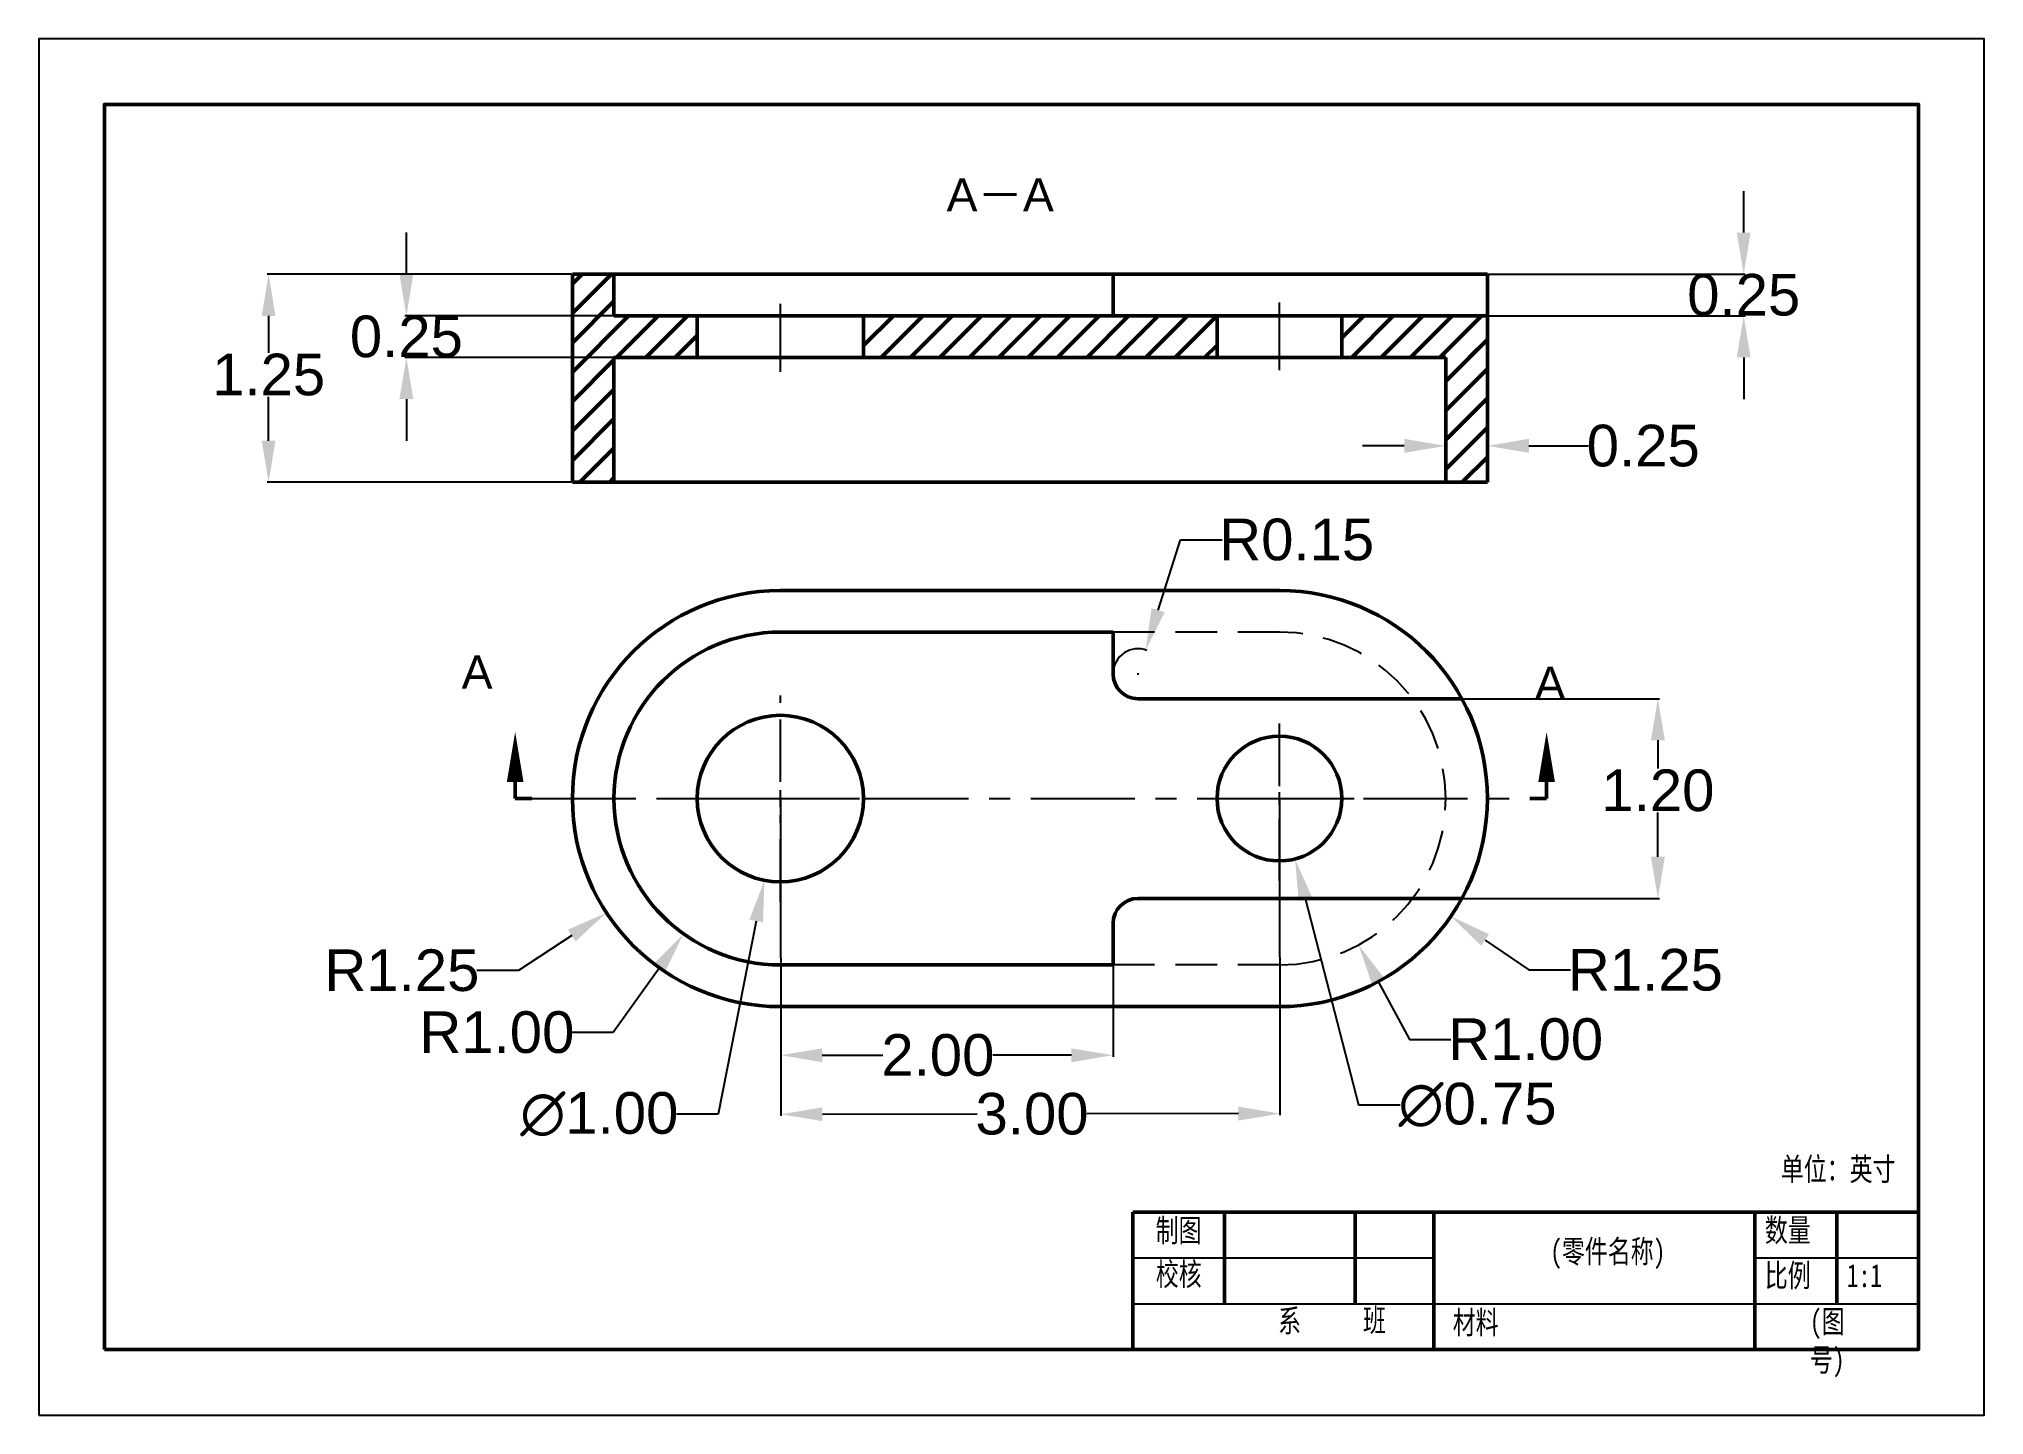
# Model space of a CAD drawing. Header units: millimetres. Extents: x 0 to 11.7, y 0 to 8.3.
import ezdxf

# ---------------------------------------------------------------- set-up
doc = ezdxf.new("R2010")
doc.units = ezdxf.units.MM
doc.header["$LTSCALE"] = 0.5
doc.header["$MEASUREMENT"] = 0
for name, pattern in [('CENTER', [2, 1.25, -0.25, 0.25, -0.25]), ('CENTER2', [1.125, 0.75, -0.125, 0.125, -0.125]), ('DASHED', [0.75, 0.5, -0.25])]:
    doc.linetypes.add(name, pattern=pattern)
for name, color, linetype, lineweight in [('dash', 2, 'DASHED', 25), ('dimension', 3, 'Continuous', 25), ('draw', 7, 'Continuous', 50), ('mark', 1, 'CENTER', 25), ('temp-thick', 7, 'Continuous', 50), ('thin', 7, 'Continuous', 25)]:
    doc.layers.add(name, color=color, linetype=linetype, lineweight=lineweight)
doc.styles.get("Standard").update_dxf_attribs({"font": 'arial.ttf'})
doc.dimstyles.get("Standard").update_dxf_attribs({"dimscale": 0.05, "dimtxt": 5, "dimasz": 5, "dimexe": 0.18, "dimexo": 0.0625, "dimgap": 0.09, "dimtad": 0, "dimtih": 1, "dimtoh": 1, "dimzin": 0, "dimdsep": 46, "dimtxsty": 'Standard', "dimcen": 0.09, "dimadec": 0, "dimazin": 0, "dimtfac": 1, "dimtofl": 0, "dimtmove": 0, "dimatfit": 1, "dimfxl": 1, "dimtolj": 1, "dimtzin": 0, "dimarcsym": 0})
pattern_1 = [(45, (-0.0619, -10.2613), (-0.08838835, 0.08838835), [])]

# ---------------------------------------------------------------- blocks, each defined once
blk = doc.blocks.new('*U1')
at = {"layer": 'mark', "color": 0, "linetype": 'CENTER2', "transparency": 16777216}
for p, q in [((0, 0.1), (0, 0.62)), ((-0.62, 0), (-0.1, 0)), ((0.1, 0), (0.62, 0)), ((0, -0.62), (0, -0.1))]:
    blk.add_line(p, q, dxfattribs=at)
at = {"layer": 'mark', "color": 0, "linetype": 'Continuous', "transparency": 16777216}
for p, q in [((-0.05, 0), (0.05, 0)), ((0, -0.05), (0, 0.05))]:
    blk.add_line(p, q, dxfattribs=at)
blk = doc.blocks.new('*U2')
at = {"layer": 'mark', "color": 0, "linetype": 'CENTER2', "transparency": 16777216}
for p, q in [((0, 0.075), (0, 0.495)), ((-0.495, 0), (-0.075, 0)), ((0.075, 0), (0.495, 0)), ((0, -0.495), (0, -0.075))]:
    blk.add_line(p, q, dxfattribs=at)
at = {"layer": 'mark', "color": 0, "linetype": 'Continuous', "transparency": 16777216}
for p, q in [((-0.0375, 0), (0.0375, 0)), ((0, -0.0375), (0, 0.0375))]:
    blk.add_line(p, q, dxfattribs=at)
blk = doc.blocks.new('*D4')
at = {"layer": 'Defpoints', "color": 0, "transparency": 16777216}
for p in [(8.457, 5.979), (8.707, 5.979), (8.707, 5.823)]:
    blk.add_point(p, dxfattribs=at)
at = {"layer": 'dimension', "color": 0, "lineweight": -2, "transparency": 16777216}
for p, q in [((8.457, 5.976), (8.457, 5.814)), ((8.707, 5.976), (8.707, 5.814)), ((8.207, 5.823), (7.957, 5.823)), ((8.957, 5.823), (9.314, 5.823))]:
    blk.add_line(p, q, dxfattribs=at)
at = {"layer": 'dimension', "color": 0, "transparency": 16777216}
for points in [[(8.207, 5.865), (8.207, 5.781), (8.457, 5.823)], [(8.957, 5.865), (8.957, 5.781), (8.707, 5.823)]]:
    blk.add_solid(points, dxfattribs=at)
at = {"layer": 'dimension', "color": 0, "transparency": 16777216, "insert": (9.644, 5.823), "char_height": 0.25, "attachment_point": 5}
blk.add_mtext('\\A1;0.25', dxfattribs=at)
blk = doc.blocks.new('*D5')
at = {"layer": 'Defpoints', "color": 0, "transparency": 16777216}
for p in [(4.554, 4.194), (4.361, 3.213)]:
    blk.add_point(p, dxfattribs=at)
at = {"layer": 'dimension', "color": 0, "lineweight": -2, "transparency": 16777216}
for p, q in [((4.453, 3.704), (4.462, 3.704)), ((4.457, 3.699), (4.457, 3.708)), ((4.312, 2.968), (4.083, 1.807)), ((4.083, 1.807), (3.833, 1.807))]:
    blk.add_line(p, q, dxfattribs=at)
at = {"layer": 'dimension', "color": 0, "transparency": 16777216}
blk.add_solid([(4.271, 2.976), (4.353, 2.96), (4.361, 3.213)], dxfattribs=at)
at = {"layer": 'dimension', "color": 0, "transparency": 16777216, "insert": (3.369, 1.807), "char_height": 0.25, "attachment_point": 5}
blk.add_mtext('\\A1;∅1.00', dxfattribs=at)
blk = doc.blocks.new('*D6')
at = {"layer": 'Defpoints', "color": 0, "transparency": 16777216}
for p in [(7.364, 4.067), (7.551, 3.341)]:
    blk.add_point(p, dxfattribs=at)
at = {"layer": 'dimension', "color": 0, "lineweight": -2, "transparency": 16777216}
for p, q in [((7.453, 3.704), (7.462, 3.704)), ((7.457, 3.699), (7.457, 3.708)), ((7.613, 3.098), (7.932, 1.863)), ((7.932, 1.863), (8.182, 1.863))]:
    blk.add_line(p, q, dxfattribs=at)
at = {"layer": 'dimension', "color": 0, "transparency": 16777216}
blk.add_solid([(7.654, 3.109), (7.573, 3.088), (7.551, 3.341)], dxfattribs=at)
at = {"layer": 'dimension', "color": 0, "transparency": 16777216, "insert": (8.648, 1.863), "char_height": 0.25, "attachment_point": 5}
blk.add_mtext('\\A1;∅0.75', dxfattribs=at)
blk = doc.blocks.new('*D7')
at = {"layer": 'Defpoints', "color": 0, "transparency": 16777216}
for p in [(6.653, 4.597), (6.607, 4.454)]:
    blk.add_point(p, dxfattribs=at)
at = {"layer": 'dimension', "color": 0, "lineweight": -2, "transparency": 16777216}
for p, q in [((6.728, 4.835), (6.862, 5.259)), ((6.862, 5.259), (7.112, 5.259)), ((6.603, 4.454), (6.612, 4.454)), ((6.607, 4.449), (6.607, 4.458))]:
    blk.add_line(p, q, dxfattribs=at)
blk.add_arc((6.607, 4.454), 0.15, 69.0417, 178.8063, dxfattribs=at)
at = {"layer": 'dimension', "color": 0, "transparency": 16777216}
blk.add_solid([(6.688, 4.848), (6.768, 4.823), (6.653, 4.597)], dxfattribs=at)
at = {"layer": 'dimension', "color": 0, "transparency": 16777216, "insert": (7.561, 5.259), "char_height": 0.25, "attachment_point": 5}
blk.add_mtext('\\A1;R0.15', dxfattribs=at)
blk = doc.blocks.new('*D8')
at = {"layer": 'Defpoints', "color": 0, "transparency": 16777216}
for p in [(7.457, 3.704), (8.488, 2.996)]:
    blk.add_point(p, dxfattribs=at)
at = {"layer": 'dimension', "color": 0, "lineweight": -2, "transparency": 16777216}
for p, q in [((7.453, 3.704), (7.462, 3.704)), ((7.457, 3.699), (7.457, 3.708)), ((8.694, 2.854), (8.957, 2.674)), ((8.957, 2.674), (9.207, 2.674))]:
    blk.add_line(p, q, dxfattribs=at)
at = {"layer": 'dimension', "color": 0, "transparency": 16777216}
blk.add_solid([(8.717, 2.889), (8.67, 2.82), (8.488, 2.996)], dxfattribs=at)
at = {"layer": 'dimension', "color": 0, "transparency": 16777216, "insert": (9.657, 2.674), "char_height": 0.25, "attachment_point": 5}
blk.add_mtext('\\A1;R1.25', dxfattribs=at)
blk = doc.blocks.new('*D9')
at = {"layer": 'Defpoints', "color": 0, "transparency": 16777216}
for p in [(4.457, 3.704), (3.412, 3.018)]:
    blk.add_point(p, dxfattribs=at)
at = {"layer": 'dimension', "color": 0, "lineweight": -2, "transparency": 16777216}
for p, q in [((4.453, 3.704), (4.462, 3.704)), ((4.457, 3.699), (4.457, 3.708)), ((3.203, 2.881), (2.882, 2.671)), ((2.882, 2.671), (2.632, 2.671))]:
    blk.add_line(p, q, dxfattribs=at)
at = {"layer": 'dimension', "color": 0, "transparency": 16777216}
blk.add_solid([(3.18, 2.916), (3.226, 2.846), (3.412, 3.018)], dxfattribs=at)
at = {"layer": 'dimension', "color": 0, "transparency": 16777216, "insert": (2.182, 2.671), "char_height": 0.25, "attachment_point": 5}
blk.add_mtext('\\A1;R1.25', dxfattribs=at)
blk = doc.blocks.new('*D10')
at = {"layer": 'Defpoints', "color": 0, "transparency": 16777216}
for p in [(4.457, 3.699), (7.457, 3.704), (7.46, 1.811)]:
    blk.add_point(p, dxfattribs=at)
at = {"layer": 'dimension', "color": 0, "lineweight": -2, "transparency": 16777216}
for p, q in [((4.457, 3.696), (4.46, 1.798)), ((7.457, 3.701), (7.46, 1.802)), ((4.71, 1.807), (5.641, 1.809)), ((7.21, 1.811), (6.299, 1.81))]:
    blk.add_line(p, q, dxfattribs=at)
at = {"layer": 'dimension', "color": 0, "transparency": 16777216}
for points in [[(4.71, 1.849), (4.71, 1.766), (4.46, 1.807)], [(7.21, 1.853), (7.21, 1.769), (7.46, 1.811)]]:
    blk.add_solid(points, dxfattribs=at)
at = {"layer": 'dimension', "color": 0, "transparency": 16777216, "insert": (5.97, 1.809), "char_height": 0.25, "attachment_point": 5}
blk.add_mtext('\\A1;3.00', dxfattribs=at)
blk = doc.blocks.new('*D11')
at = {"layer": 'Defpoints', "color": 0, "transparency": 16777216}
for p in [(4.457, 3.704), (3.875, 2.891)]:
    blk.add_point(p, dxfattribs=at)
at = {"layer": 'dimension', "color": 0, "lineweight": -2, "transparency": 16777216}
for p, q in [((4.453, 3.704), (4.462, 3.704)), ((4.457, 3.699), (4.457, 3.708)), ((3.73, 2.687), (3.451, 2.299)), ((3.451, 2.299), (3.201, 2.299))]:
    blk.add_line(p, q, dxfattribs=at)
at = {"layer": 'dimension', "color": 0, "transparency": 16777216}
blk.add_solid([(3.696, 2.712), (3.763, 2.663), (3.875, 2.891)], dxfattribs=at)
at = {"layer": 'dimension', "color": 0, "transparency": 16777216, "insert": (2.753, 2.299), "char_height": 0.25, "attachment_point": 5}
blk.add_mtext('\\A1;R1.00', dxfattribs=at)
blk = doc.blocks.new('*D12')
at = {"layer": 'Defpoints', "color": 0, "transparency": 16777216}
for p in [(7.457, 3.704), (7.933, 2.824)]:
    blk.add_point(p, dxfattribs=at)
at = {"layer": 'dimension', "color": 0, "lineweight": -2, "transparency": 16777216}
for p, q in [((7.453, 3.704), (7.462, 3.704)), ((7.457, 3.699), (7.457, 3.708)), ((8.051, 2.604), (8.238, 2.257)), ((8.238, 2.257), (8.488, 2.257))]:
    blk.add_line(p, q, dxfattribs=at)
at = {"layer": 'dimension', "color": 0, "transparency": 16777216}
blk.add_solid([(8.088, 2.624), (8.015, 2.584), (7.933, 2.824)], dxfattribs=at)
at = {"layer": 'dimension', "color": 0, "transparency": 16777216, "insert": (8.937, 2.257), "char_height": 0.25, "attachment_point": 5}
blk.add_mtext('\\A1;R1.00', dxfattribs=at)
blk = doc.blocks.new('*D13')
at = {"layer": 'Defpoints', "color": 0, "transparency": 16777216}
for p in [(8.707, 6.854), (8.707, 6.604), (10.248, 6.604)]:
    blk.add_point(p, dxfattribs=at)
at = {"layer": 'dimension', "color": 0, "lineweight": -2, "transparency": 16777216}
for p, q in [((10.248, 7.104), (10.248, 7.354)), ((8.711, 6.854), (10.257, 6.854)), ((8.711, 6.604), (10.257, 6.604)), ((10.248, 6.354), (10.248, 6.104))]:
    blk.add_line(p, q, dxfattribs=at)
at = {"layer": 'dimension', "color": 0, "transparency": 16777216}
for points in [[(10.206, 7.104), (10.289, 7.104), (10.248, 6.854)], [(10.206, 6.354), (10.289, 6.354), (10.248, 6.604)]]:
    blk.add_solid(points, dxfattribs=at)
at = {"layer": 'dimension', "color": 0, "transparency": 16777216, "insert": (10.248, 6.729), "char_height": 0.25, "attachment_point": 5}
blk.add_mtext('\\A1;0.25', dxfattribs=at)
blk = doc.blocks.new('*D14')
at = {"layer": 'Defpoints', "color": 0, "transparency": 16777216}
for p in [(3.957, 6.604), (2.209, 6.354), (3.957, 6.354)]:
    blk.add_point(p, dxfattribs=at)
at = {"layer": 'dimension', "color": 0, "lineweight": -2, "transparency": 16777216}
for p, q in [((2.209, 6.854), (2.209, 7.104)), ((3.954, 6.604), (2.2, 6.604)), ((3.954, 6.354), (2.2, 6.354)), ((2.209, 6.104), (2.209, 5.854))]:
    blk.add_line(p, q, dxfattribs=at)
at = {"layer": 'dimension', "color": 0, "transparency": 16777216}
for points in [[(2.167, 6.854), (2.251, 6.854), (2.209, 6.604)], [(2.167, 6.104), (2.251, 6.104), (2.209, 6.354)]]:
    blk.add_solid(points, dxfattribs=at)
at = {"layer": 'dimension', "color": 0, "transparency": 16777216, "insert": (2.209, 6.479), "char_height": 0.25, "attachment_point": 5}
blk.add_mtext('\\A1;0.25', dxfattribs=at)
blk = doc.blocks.new('*D15')
at = {"layer": 'Defpoints', "color": 0, "transparency": 16777216}
for p in [(8.554, 4.304), (8.554, 3.104), (9.732, 3.104)]:
    blk.add_point(p, dxfattribs=at)
at = {"layer": 'dimension', "color": 0, "lineweight": -2, "transparency": 16777216}
for p, q in [((8.557, 4.304), (9.741, 4.304)), ((9.732, 4.054), (9.732, 3.884)), ((9.732, 3.354), (9.732, 3.62)), ((8.557, 3.104), (9.741, 3.104))]:
    blk.add_line(p, q, dxfattribs=at)
at = {"layer": 'dimension', "color": 0, "transparency": 16777216}
for points in [[(9.69, 4.054), (9.774, 4.054), (9.732, 4.304)], [(9.69, 3.354), (9.774, 3.354), (9.732, 3.104)]]:
    blk.add_solid(points, dxfattribs=at)
at = {"layer": 'dimension', "color": 0, "transparency": 16777216, "insert": (9.732, 3.752), "char_height": 0.25, "attachment_point": 5}
blk.add_mtext('\\A1;1.20', dxfattribs=at)
blk = doc.blocks.new('*D16')
at = {"layer": 'Defpoints', "color": 0, "transparency": 16777216}
for p in [(3.207, 6.854), (1.381, 5.604), (3.207, 5.604)]:
    blk.add_point(p, dxfattribs=at)
at = {"layer": 'dimension', "color": 0, "lineweight": -2, "transparency": 16777216}
for p, q in [((3.204, 6.854), (1.372, 6.854)), ((1.381, 6.604), (1.381, 6.382)), ((1.381, 5.854), (1.381, 6.118)), ((3.204, 5.604), (1.372, 5.604))]:
    blk.add_line(p, q, dxfattribs=at)
at = {"layer": 'dimension', "color": 0, "transparency": 16777216}
for points in [[(1.339, 6.604), (1.422, 6.604), (1.381, 6.854)], [(1.339, 5.854), (1.422, 5.854), (1.381, 5.604)]]:
    blk.add_solid(points, dxfattribs=at)
at = {"layer": 'dimension', "color": 0, "transparency": 16777216, "insert": (1.381, 6.25), "char_height": 0.25, "attachment_point": 5}
blk.add_mtext('\\A1;1.25', dxfattribs=at)
blk = doc.blocks.new('*D17')
at = {"layer": 'Defpoints', "color": 0, "transparency": 16777216}
for p in [(4.459, 2.704), (6.457, 2.704), (4.459, 2.162)]:
    blk.add_point(p, dxfattribs=at)
at = {"layer": 'dimension', "color": 0, "lineweight": -2, "transparency": 16777216}
for p, q in [((4.459, 2.701), (4.459, 2.153)), ((6.457, 2.701), (6.457, 2.153)), ((4.709, 2.162), (5.073, 2.162)), ((6.207, 2.162), (5.735, 2.162))]:
    blk.add_line(p, q, dxfattribs=at)
at = {"layer": 'dimension', "color": 0, "transparency": 16777216}
for points in [[(4.709, 2.203), (4.709, 2.12), (4.459, 2.162)], [(6.207, 2.203), (6.207, 2.12), (6.457, 2.162)]]:
    blk.add_solid(points, dxfattribs=at)
at = {"layer": 'dimension', "color": 0, "transparency": 16777216, "insert": (5.404, 2.162), "char_height": 0.25, "attachment_point": 5}
blk.add_mtext('\\A1;2.00', dxfattribs=at)

msp = doc.modelspace()

# ---------------------------------------------------------------- hatches: boundary and pattern name
at = {"layer": 'draw'}
h = msp.add_hatch(dxfattribs=at)
h.set_pattern_fill('ANSI31', color=256)
h.set_pattern_definition(pattern_1)
h.paths.add_polyline_path([(7.082, 6.604), (6.457, 6.604), (4.957, 6.604), (4.957, 6.354), (7.082, 6.354)])
h.paths.add_polyline_path([(3.957, 6.604), (3.457, 6.604), (3.457, 6.354), (3.957, 6.354)])
h.paths.add_polyline_path([(3.457, 6.854), (3.207, 6.854), (3.207, 6.604), (3.457, 6.604)])
h.paths.add_polyline_path([(3.457, 6.604), (3.207, 6.604), (3.207, 6.354), (3.457, 6.354)])
h.paths.add_polyline_path([(3.457, 6.354), (3.207, 6.354), (3.207, 5.604), (3.457, 5.604)])
h.paths.add_polyline_path([(8.707, 6.604), (7.832, 6.604), (7.832, 6.354), (8.707, 6.354)])
h = msp.add_hatch(dxfattribs=at)
h.set_pattern_fill('ANSI31', color=256)
h.set_pattern_definition(pattern_1)
h.paths.add_polyline_path([(8.707, 6.604), (8.457, 6.604), (7.832, 6.604), (7.832, 6.354), (8.457, 6.354), (8.457, 5.604), (8.707, 5.604)])

# ---------------------------------------------------------------- linework, layer by layer
at = {"layer": 'dash'}
for p, q in [((7.457, 4.704), (6.457, 4.704)), ((7.457, 2.704), (6.457, 2.704))]:
    msp.add_line(p, q, dxfattribs=at)
msp.add_arc((7.457, 3.704), 1, 270, 90, dxfattribs=at)
at = {"layer": 'draw'}
for p, q in [((8.707, 6.854), (3.207, 6.854)), ((3.207, 6.854), (3.207, 5.604)), ((3.457, 6.604), (3.457, 6.854)), ((6.457, 6.604), (6.457, 6.854)), ((8.707, 5.604), (8.707, 6.854)), ((3.957, 6.604), (3.457, 6.604)), ((3.957, 6.354), (3.957, 6.604)), ((3.957, 6.604), (4.957, 6.604)), ((6.457, 6.604), (4.957, 6.604)), ((4.957, 6.354), (4.957, 6.604)), ((7.082, 6.604), (6.457, 6.604)), ((7.082, 6.354), (7.082, 6.604)), ((7.082, 6.604), (7.832, 6.604)), ((8.457, 6.604), (7.832, 6.604)), ((7.832, 6.354), (7.832, 6.604)), ((8.457, 6.604), (8.707, 6.604)), ((3.457, 5.604), (3.457, 6.354)), ((3.957, 6.354), (3.457, 6.354)), ((4.957, 6.354), (3.957, 6.354)), ((7.082, 6.354), (4.957, 6.354)), ((7.832, 6.354), (7.082, 6.354)), ((8.457, 6.354), (7.832, 6.354)), ((8.457, 5.604), (8.457, 6.354)), ((3.207, 5.604), (8.707, 5.604)), ((4.457, 4.954), (7.457, 4.954)), ((4.457, 4.704), (6.457, 4.704)), ((6.457, 4.454), (6.457, 4.704)), ((7.457, 4.304), (6.607, 4.304)), ((7.457, 4.304), (8.554, 4.304)), ((8.554, 3.104), (6.607, 3.104)), ((6.457, 2.954), (6.457, 2.704)), ((6.457, 2.704), (4.457, 2.704)), ((7.457, 2.454), (4.457, 2.454))]:
    msp.add_line(p, q, dxfattribs=at)
for centre, radius in [((4.457, 3.704), 0.5), ((7.457, 3.704), 0.375)]:
    msp.add_circle(centre, radius, dxfattribs=at)
for centre, radius, start, end in [((4.457, 3.704), 1.25, 90, 270), ((7.457, 3.704), 1.25, 270, 90), ((4.457, 3.704), 1, 90, 270), ((6.607, 4.454), 0.15, 180, 270), ((6.607, 2.954), 0.15, 90, 180)]:
    msp.add_arc(centre, radius, start, end, dxfattribs=at)
at = {"layer": 'mark'}
for p, q in [((4.457, 6.268), (4.457, 6.676)), ((7.457, 6.277), (7.457, 6.685)), ((2.963, 3.704), (8.963, 3.704))]:
    msp.add_line(p, q, dxfattribs=at)
at = {"layer": 'temp-thick'}
for p, q in [((2.863, 3.704), (2.863, 3.804)), ((9.063, 3.704), (9.063, 3.804)), ((2.963, 3.704), (2.863, 3.704)), ((8.963, 3.704), (9.063, 3.704))]:
    msp.add_line(p, q, dxfattribs=at)
for points in [[(2.863, 3.804, 0.1, 0, 0), (2.863, 4.104, 0, 0, 0)], [(9.063, 3.804, 0.1, 0, 0), (9.063, 4.104, 0, 0, 0)]]:
    msp.add_lwpolyline(points, format="xyseb", dxfattribs=at)
at = {"layer": 'thin', "lineweight": 50}
for p, q in [((11.299, 1.22), (6.575, 1.22)), ((6.575, 1.22), (6.575, 0.394)), ((7.126, 1.22), (7.126, 0.669)), ((7.913, 1.22), (7.913, 0.669)), ((8.386, 1.22), (8.386, 0.394)), ((10.315, 1.22), (10.315, 0.394)), ((10.807, 1.22), (10.807, 0.669))]:
    msp.add_line(p, q, dxfattribs=at)
at = {"layer": 'thin', "lineweight": 25}
for p, q in [((6.575, 0.945), (8.386, 0.945)), ((10.315, 0.945), (11.299, 0.945)), ((6.575, 0.669), (11.299, 0.669))]:
    msp.add_line(p, q, dxfattribs=at)
msp.add_lwpolyline([(0, 0), (11.693, 0), (11.693, 8.268), (0, 8.268)], close=True, dxfattribs=at)
at = {"layer": 'thin', "lineweight": 50}
msp.add_lwpolyline([(0.394, 0.394), (11.299, 0.394), (11.299, 7.874), (0.394, 7.874)], close=True, dxfattribs=at)

# ---------------------------------------------------------------- block references
at = {"layer": 'mark', "linetype": 'CENTER2'}
for name, p in [('*U1', (4.457, 3.704)), ('*U2', (7.457, 3.704))]:
    msp.add_blockref(name, p, dxfattribs=at)

# ---------------------------------------------------------------- texts
at = {"layer": 'temp-thick', "char_height": 0.2, "attachment_point": 1}
for s, width, heights, insert in [('A{\\fSimSun|b0|i0|c134|p2;－}A', 2.24997, [0.54], (5.456, 7.431)), ('A', 0.5561, [0], (2.541, 4.564)), ('A', 0.5561, [0], (8.991, 4.496))]:
    msp.add_mtext_dynamic_manual_height_columns(s, width=width, gutter_width=1, heights=heights, dxfattribs=dict(at, insert=insert))
at = {"layer": 'thin', "char_height": 0.1378, "attachment_point": 1}
for s, width, heights, insert in [('{\\fHYSWLongFangSong|b0|i0|c134|p2;单位：英寸}', 0.71081, [0.185], (10.471, 1.547)), ('{\\fHYSWLongFangSong|b0|i0|c134|p2;制图}', 0.36278, [0], (6.713, 1.178)), ('{\\fHYSWLongFangSong|b0|i0|c134|p2;数量}', 0.36278, [0], (10.375, 1.18)), ('{\\fHYSWLongFangSong|b0|i0|c134|p2;(零件名称)}', 0.90838, [0.37], (9.085, 1.052)), ('{\\fHYSWLongFangSong|b0|i0|c134|p2;校核}', 0.36278, [0], (6.714, 0.916)), ('{\\fHYSWLongFangSong|b0|i0|c134|p2;比例}', 0.36278, [0], (10.375, 0.908)), ('{\\fHYSWLongFangSong|b0|i0|c134|p2;1:1}', 0.36278, [0], (10.868, 0.907)), ('{\\fHYSWLongFangSong|b0|i0|c134|p2;系}', 0.36278, [0], (7.449, 0.635)), ('{\\fHYSWLongFangSong|b0|i0|c134|p2;班}', 0.36278, [0], (7.959, 0.639)), ('{\\fHYSWLongFangSong|b0|i0|c134|p2;材料}', 0.36278, [0], (8.499, 0.625)), ('{\\fHYSWLongFangSong|b0|i0|c134|p2;(图号)}', 0.36278, [0], (10.646, 0.631))]:
    msp.add_mtext_dynamic_manual_height_columns(s, width=width, gutter_width=0.0394, heights=heights, dxfattribs=dict(at, insert=insert))

# ---------------------------------------------------------------- dimensions: what is measured, and where the dimension line sits
at = {"layer": 'dimension'}
for base, p1, p2, angle, picture, middle, dimtype in [((10.248, 6.604), (8.707, 6.854), (8.707, 6.604), 90, '*D13', (10.248, 6.729), 160), ((2.209, 6.354), (3.957, 6.604), (3.957, 6.354), 90, '*D14', (2.209, 6.479), 160), ((1.381, 5.604), (3.207, 6.854), (3.207, 5.604), 90, '*D16', (1.381, 6.25), 160), ((9.732, 3.104), (8.554, 4.304), (8.554, 3.104), 90, '*D15', (9.732, 3.752), 160), ((7.46, 1.811), (4.457, 3.699), (7.457, 3.704), 0.0859, '*D10', (5.97, 1.809), 161)]:
    dim = msp.add_linear_dim(base=base, p1=p1, p2=p2, angle=angle, dimstyle='Standard', dxfattribs=at)
    dim.commit()
    dim.dimension.update_dxf_attribs({"geometry": picture, "text_midpoint": middle, "dimtype": dimtype})
for base, p1, p2, picture, middle in [((8.707, 5.823), (8.457, 5.979), (8.707, 5.979), '*D4', (9.644, 5.823)), ((4.459, 2.162), (6.457, 2.704), (4.459, 2.704), '*D17', (5.404, 2.162))]:
    dim = msp.add_linear_dim(base=base, p1=p1, p2=p2, dimstyle='Standard', dxfattribs=at)
    dim.commit()
    dim.dimension.update_dxf_attribs({"geometry": picture, "text_midpoint": middle, "dimtype": 160})
for center, mpoint, picture, middle in [((6.607, 4.454), (6.653, 4.597), '*D7', (7.561, 5.259)), ((4.457, 3.704), (3.412, 3.018), '*D9', (2.182, 2.671)), ((4.457, 3.704), (3.875, 2.891), '*D11', (2.753, 2.299)), ((7.457, 3.704), (8.488, 2.996), '*D8', (9.657, 2.674)), ((7.457, 3.704), (7.933, 2.824), '*D12', (8.937, 2.257))]:
    dim = msp.add_radius_dim(center=center, mpoint=mpoint, dimstyle='Standard', dxfattribs=at)
    dim.commit()
    dim.dimension.update_dxf_attribs({"geometry": picture, "text_midpoint": middle, "dimtype": 164})
for p1, p2, picture, middle in [((4.554, 4.194), (4.361, 3.213), '*D5', (3.369, 1.807)), ((7.364, 4.067), (7.551, 3.341), '*D6', (8.648, 1.863))]:
    dim = msp.add_diameter_dim_2p(p1=p1, p2=p2, dimstyle='Standard', dxfattribs=at)
    dim.commit()
    dim.dimension.update_dxf_attribs({"geometry": picture, "text_midpoint": middle, "dimtype": 163})

doc.saveas('drawing.dxf')
